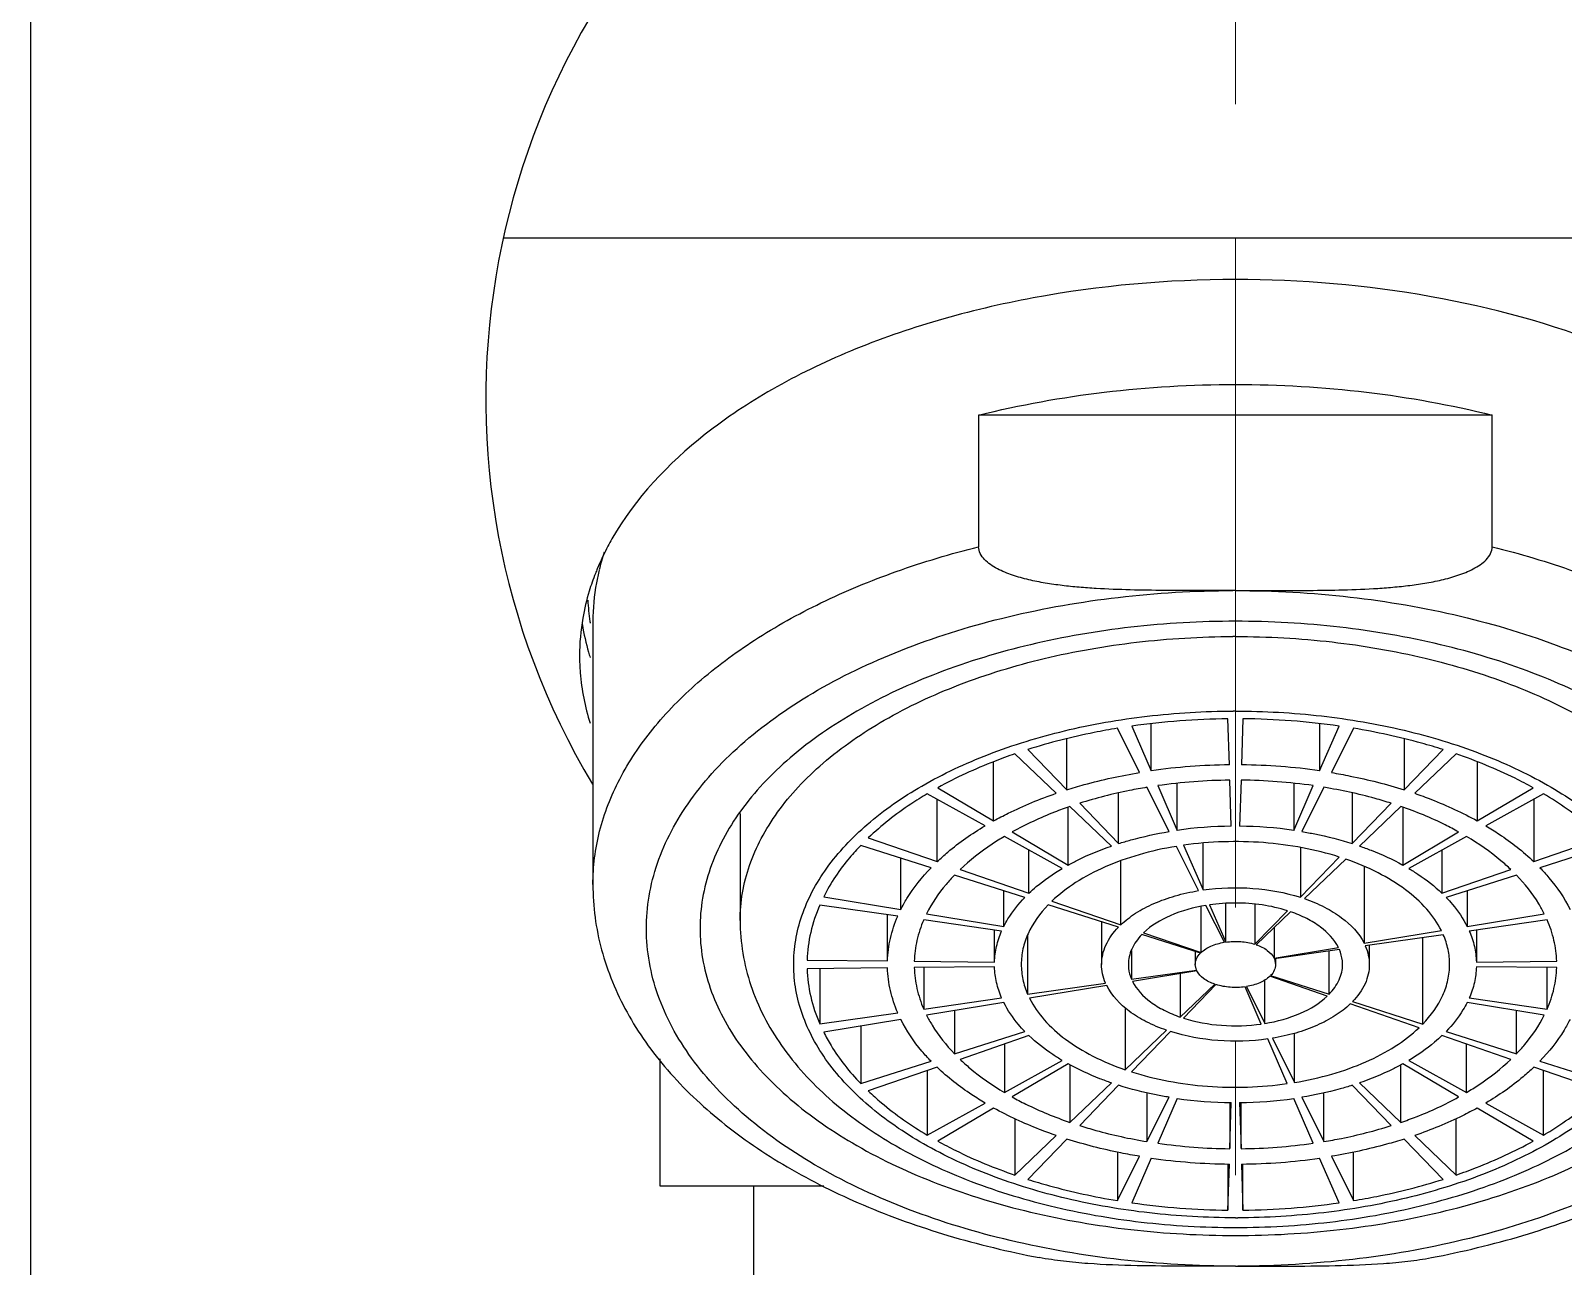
# Model space of a CAD drawing. Extents: x 0 to 790, y 0 to 579.
# Drawn here: x 202.87 to 231.49, y 322.43 to 345.52 of the extents above; entities that cross this region are included whole.
import ezdxf

# ---------------------------------------------------------------- set-up
doc = ezdxf.new("R2010")
doc.units = 0
doc.header["$LTSCALE"] = 10
doc.header["$MEASUREMENT"] = 0
doc.linetypes.add('CENTER', pattern=[2, 1.25, -0.25, 0.25, -0.25])
doc.layers.get('0').update_dxf_attribs({"linetype": 'CONTINUOUS'})
doc.layers.add('BODY', color=7, linetype='CONTINUOUS')

msp = doc.modelspace()

# ---------------------------------------------------------------- linework, layer by layer
at = {"color": 7, "linetype": 'Continuous'}
for p, q in [((202.869, 241.64), (202.869, 381.64)), ((239.043, 341.64), (211.694, 341.64)), ((220.573, 338.333), (220.573, 335.876)), ((230.164, 338.333), (220.573, 338.333)), ((230.164, 335.876), (230.164, 338.333)), ((225.369, 335.057), (225.319, 335.057)), ((213.369, 334.481), (213.369, 329.567)), ((225.255, 331.801), (225.229, 332.662)), ((225.508, 332.662), (225.482, 331.801)), ((223.577, 331.658), (223.164, 332.485)), ((223.433, 332.526), (223.796, 331.691)), ((223.796, 331.691), (223.796, 332.57)), ((226.941, 332.57), (226.941, 331.691)), ((226.941, 331.691), (227.304, 332.526)), ((227.574, 332.485), (227.16, 331.658)), ((221.49, 332.087), (222.217, 331.335)), ((222.217, 331.335), (222.217, 332.288)), ((228.52, 332.288), (228.52, 331.335)), ((228.52, 331.335), (229.247, 332.087)), ((220.853, 330.756), (220.853, 331.859)), ((222.021, 331.27), (221.248, 332.007)), ((229.489, 332.007), (228.716, 331.27)), ((229.884, 331.859), (229.884, 330.756)), ((225.29, 330.654), (225.264, 331.515)), ((225.473, 331.515), (225.447, 330.654)), ((220.693, 330.664), (219.614, 331.261)), ((219.811, 331.375), (220.853, 330.756)), ((223.187, 330.331), (223.187, 331.278)), ((224.128, 330.555), (223.715, 331.382)), ((223.917, 331.413), (224.28, 330.578)), ((224.28, 330.578), (224.28, 331.457)), ((226.457, 331.457), (226.457, 330.578)), ((226.457, 330.578), (226.82, 331.413)), ((227.022, 331.382), (226.609, 330.555)), ((227.55, 331.278), (227.55, 330.331)), ((229.884, 330.756), (230.926, 331.375)), ((231.123, 331.261), (230.044, 330.664)), ((216.119, 330.894), (216.119, 328.893)), ((219.797, 329.994), (219.797, 331.16)), ((222.243, 329.93), (222.243, 331.01)), ((223.051, 330.286), (222.278, 331.024)), ((222.46, 331.084), (223.187, 330.331)), ((227.55, 330.331), (228.277, 331.084)), ((228.459, 331.024), (227.686, 330.286)), ((228.495, 331.01), (228.495, 329.93)), ((230.94, 331.16), (230.94, 329.994)), ((218.511, 330.437), (219.797, 329.994)), ((222.132, 329.867), (221.053, 330.464)), ((221.201, 330.549), (222.243, 329.93)), ((224.764, 329.465), (224.764, 330.336)), ((228.495, 329.93), (229.537, 330.549)), ((229.685, 330.464), (228.606, 329.867)), ((230.94, 329.994), (232.226, 330.437)), ((219.684, 329.881), (218.372, 330.298)), ((219.12, 329.101), (219.12, 330.06)), ((221.511, 329.403), (221.511, 330.21)), ((224.68, 329.452), (224.266, 330.279)), ((224.401, 330.3), (224.764, 329.465)), ((226.581, 330.254), (226.581, 329.328)), ((226.581, 329.328), (227.308, 330.08)), ((227.429, 330.04), (226.656, 329.303)), ((229.226, 330.21), (229.226, 329.403)), ((232.366, 330.298), (231.054, 329.881)), ((220.226, 329.846), (221.511, 329.403)), ((223.226, 328.812), (223.226, 330.009)), ((227.772, 329.901), (227.772, 328.469)), ((229.226, 329.403), (230.512, 329.846)), ((221.433, 329.325), (220.121, 329.742)), ((230.616, 329.742), (229.304, 329.325)), ((219.062, 328.976), (217.606, 329.184)), ((217.679, 329.339), (219.12, 329.101)), ((221.043, 328.785), (221.043, 329.449)), ((223.182, 328.769), (221.87, 329.186)), ((221.94, 329.255), (223.226, 328.812)), ((225.162, 328.487), (224.817, 329.176)), ((224.885, 329.187), (225.187, 328.491)), ((225.187, 328.491), (225.187, 329.213)), ((225.732, 329.198), (225.732, 328.45)), ((229.694, 329.449), (229.694, 328.785)), ((218.87, 328.139), (218.87, 329.003)), ((221.002, 328.698), (219.547, 328.906)), ((219.601, 329.022), (221.043, 328.785)), ((224.726, 328.295), (224.726, 329.156)), ((225.732, 328.45), (226.338, 329.077)), ((226.399, 329.057), (225.755, 328.443)), ((229.694, 328.785), (231.136, 329.022)), ((231.19, 328.906), (229.735, 328.698)), ((220.869, 328.119), (220.869, 328.717)), ((221.487, 328.611), (221.487, 327.519)), ((222.869, 328.869), (222.869, 328.074)), ((224.713, 328.282), (223.619, 328.63)), ((223.654, 328.665), (224.726, 328.295)), ((226.09, 328.762), (226.09, 328.192)), ((227.772, 328.469), (229.214, 328.706)), ((229.25, 328.629), (227.794, 328.421)), ((229.868, 328.717), (229.868, 328.119)), ((223.428, 328.33), (223.428, 327.796)), ((226.09, 328.192), (227.291, 328.39)), ((227.309, 328.351), (226.096, 328.178)), ((227.118, 327.518), (227.118, 328.324)), ((227.869, 328.431), (227.869, 328.074)), ((228.867, 326.961), (228.867, 328.574)), ((217.37, 328.154), (218.87, 328.139)), ((219.37, 328.134), (220.869, 328.119)), ((220.869, 328.029), (219.37, 328.014)), ((224.619, 328.312), (224.619, 328.074)), ((224.641, 327.97), (224.619, 328.074)), ((226.096, 328.178), (226.119, 328.074)), ((226.119, 328.181), (226.119, 328.074)), ((229.868, 328.119), (231.368, 328.134)), ((231.368, 328.014), (229.868, 328.029)), ((218.87, 328.009), (217.37, 327.994)), ((217.606, 327.996), (217.606, 326.964)), ((219.547, 328.015), (219.547, 327.241)), ((223.428, 327.796), (224.641, 327.97)), ((224.648, 327.955), (223.446, 327.758)), ((224.339, 327.904), (224.339, 327.09)), ((225.92, 326.971), (225.92, 327.785)), ((227.083, 327.483), (226.012, 327.852)), ((226.025, 327.865), (227.118, 327.518)), ((231.19, 327.241), (231.19, 328.015)), ((221.487, 327.519), (222.943, 327.727)), ((222.965, 327.679), (221.524, 327.441)), ((224.339, 327.09), (224.982, 327.705)), ((225.005, 327.698), (224.399, 327.07)), ((225.852, 326.961), (225.55, 327.656)), ((225.575, 327.66), (225.92, 326.971)), ((217.606, 326.964), (219.062, 327.172)), ((219.547, 327.241), (221.002, 327.449)), ((221.043, 327.362), (219.601, 327.125)), ((220.121, 327.211), (220.121, 326.405)), ((223.308, 327.271), (223.308, 326.107)), ((228.797, 326.892), (227.512, 327.335)), ((227.555, 327.379), (228.867, 326.961)), ((231.136, 327.125), (229.694, 327.362)), ((229.735, 327.449), (231.19, 327.241)), ((230.616, 326.405), (230.616, 327.211)), ((219.12, 327.046), (217.679, 326.809)), ((218.372, 326.923), (218.372, 325.849)), ((220.121, 326.405), (221.433, 326.822)), ((221.511, 326.744), (220.226, 326.301)), ((223.308, 326.107), (224.081, 326.845)), ((224.157, 326.82), (223.429, 326.067)), ((226.336, 325.848), (225.973, 326.682)), ((226.058, 326.695), (226.471, 325.868)), ((226.471, 325.868), (226.471, 326.788)), ((230.512, 326.301), (229.226, 326.744)), ((229.304, 326.822), (230.616, 326.405)), ((214.619, 326.312), (214.619, 323.94)), ((221.053, 326.586), (221.053, 325.683)), ((229.685, 325.683), (229.685, 326.586)), ((218.372, 325.849), (219.684, 326.266)), ((219.797, 326.154), (218.511, 325.71)), ((219.614, 326.09), (219.614, 324.886)), ((221.053, 325.683), (222.132, 326.281)), ((222.243, 326.217), (221.201, 325.598)), ((222.278, 326.199), (222.278, 325.124)), ((228.459, 325.124), (228.459, 326.199)), ((229.537, 325.598), (228.495, 326.217)), ((228.606, 326.281), (229.685, 325.683)), ((232.226, 325.71), (230.94, 326.154)), ((231.054, 326.266), (232.366, 325.849)), ((231.123, 324.886), (231.123, 326.09)), ((222.278, 325.124), (223.051, 325.861)), ((223.187, 325.816), (222.46, 325.064)), ((228.277, 325.064), (227.55, 325.816)), ((227.686, 325.861), (228.459, 325.124)), ((219.614, 324.886), (220.693, 325.484)), ((223.715, 325.675), (223.715, 324.766)), ((223.715, 324.766), (224.128, 325.593)), ((224.28, 325.569), (223.917, 324.735)), ((225.264, 325.493), (225.264, 324.633)), ((225.264, 324.633), (225.29, 325.493)), ((225.447, 325.493), (225.473, 324.633)), ((225.473, 324.633), (225.473, 325.493)), ((226.82, 324.735), (226.457, 325.569)), ((226.609, 325.593), (227.022, 324.766)), ((227.022, 324.766), (227.022, 325.675)), ((230.044, 325.484), (231.123, 324.886)), ((220.853, 325.392), (219.811, 324.773)), ((221.248, 325.191), (221.248, 324.141)), ((229.489, 324.141), (229.489, 325.191)), ((230.926, 324.773), (229.884, 325.392)), ((221.248, 324.141), (222.021, 324.878)), ((222.217, 324.813), (221.49, 324.06)), ((229.247, 324.06), (228.52, 324.813)), ((228.716, 324.878), (229.489, 324.141)), ((223.164, 324.568), (223.164, 323.663)), ((223.164, 323.663), (223.577, 324.49)), ((223.796, 324.456), (223.433, 323.621)), ((225.229, 324.346), (225.229, 323.486)), ((225.229, 323.486), (225.255, 324.346)), ((225.482, 324.346), (225.508, 323.486)), ((225.508, 323.486), (225.508, 324.346)), ((227.304, 323.621), (226.941, 324.456)), ((227.16, 324.49), (227.574, 323.663)), ((227.574, 323.663), (227.574, 324.568)), ((214.619, 323.94), (217.682, 323.94)), ((216.369, 323.94), (216.369, 321.94)), ((225.369, 322.438), (225.418, 322.438))]:
    msp.add_line(p, q, dxfattribs=at)
for centre, radius, start, end in [((225.369, 338.64), 14, 329.0481, 210.9512), ((217.655, 334.416), 4.294, 161.5844, 166.1872), ((217.623, 333.731), 4.518, 158.6443, 163.0696), ((217.768, 333.676), 4.673, 157.4774, 158.6609), ((217.4, 333.799), 4.285, 163.0705, 170.0329), ((217.298, 335.072), 4.029, 182.7411, 188.4764), ((217.194, 333.838), 4.075, 170.0705, 179.9755), ((217.237, 335.077), 4.119, 188.701, 189.2065), ((217.377, 335.103), 4.261, 189.2582, 196.3299), ((217.353, 335.08), 4.085, 188.4668, 188.921), ((225.369, 318.072), 16.127, 90, 90.1694), ((217.519, 335.144), 4.409, 196.3127, 197.6339), ((225.364, 318.921), 13.741, 90.5611, 98.0756), ((225.358, 318.422), 14.383, 89.9577, 90.127), ((225.384, 319.058), 13.605, 81.8867, 89.4766), ((225.356, 320.748), 11.054, 90.5234, 98.1133), ((225.373, 320.637), 11.165, 81.9244, 89.4389), ((225.365, 321.21), 10.306, 90.5611, 98.0756), ((225.38, 321.312), 10.204, 81.8867, 89.4766), ((225.36, 323.002), 7.653, 90.5234, 98.1133), ((225.371, 322.926), 7.729, 81.9244, 89.4389), ((225.368, 325.78), 3.441, 89.99, 98.0695), ((225.366, 333.222), 7.729, 261.9244, 269.4389), ((225.377, 333.145), 7.653, 270.5234, 278.1133), ((225.357, 334.836), 10.204, 261.8867, 269.4766), ((225.372, 334.938), 10.306, 270.5611, 278.0756), ((225.365, 335.51), 11.165, 261.9244, 269.4389), ((225.381, 335.399), 11.054, 270.5234, 278.1133), ((225.353, 337.09), 13.605, 261.8867, 269.4766), ((225.374, 337.226), 13.741, 270.5611, 278.0756), ((225.379, 337.725), 14.383, 269.9577, 270.127)]:
    msp.add_arc(centre, radius, start, end, dxfattribs=at)
for points, knots in [([(225.369, 340.866), (224.103, 340.866), (222.224, 340.701), (219.835, 340.14), (218.199, 339.572), (216.735, 338.864), (215.135, 337.808), (214.158, 336.782), (213.725, 336.023)], [0, 0, 0, 0, 0.289721, 0.428857, 0.561309, 0.685423, 0.800121, 1, 1, 1, 1]), ([(236.837, 336.309), (236.365, 337.03), (235.365, 337.996), (233.767, 338.991), (231.789, 339.902), (228.969, 340.664), (226.591, 340.866), (225.369, 340.866)], [0, 0, 0, 0, 0.202546, 0.318037, 0.442411, 0.712624, 1, 1, 1, 1]), ([(220.573, 338.333), (221.344, 338.526), (222.936, 338.813), (224.551, 338.907), (225.369, 338.907)], [0, 0, 0, 0, 0.492912, 1, 1, 1, 1]), ([(225.369, 338.907), (226.187, 338.907), (227.801, 338.813), (229.393, 338.526), (230.164, 338.333)], [0, 0, 0, 0, 0.507088, 1, 1, 1, 1]), ([(213.369, 329.567), (213.369, 329.901), (213.457, 330.585), (213.846, 331.575), (214.478, 332.514), (215.335, 333.386), (216.398, 334.174), (217.646, 334.866), (219.052, 335.447), (220.053, 335.746), (220.573, 335.876)], [0, 0, 0, 0, 0.097768, 0.199529, 0.308533, 0.426901, 0.555607, 0.694645, 0.843229, 1, 1, 1, 1]), ([(213.725, 336.023), (213.699, 335.978), (213.599, 335.796), (213.51, 335.608), (213.451, 335.466)], [0, 0, 0, 0, 0.253714, 1, 1, 1, 1]), ([(225.319, 335.057), (225.107, 335.057), (224.681, 335.057), (224.043, 335.058), (223.404, 335.067), (222.873, 335.087), (222.449, 335.117), (222.132, 335.149), (221.818, 335.194), (221.508, 335.255), (221.256, 335.325), (221.061, 335.397), (220.923, 335.461), (220.794, 335.538), (220.682, 335.63), (220.597, 335.742), (220.573, 335.832), (220.573, 335.876)], [0, 0, 0, 0, 0.127416, 0.254831, 0.382238, 0.509596, 0.573222, 0.636765, 0.700153, 0.763255, 0.825807, 0.856734, 0.887267, 0.917199, 0.946192, 0.9738, 1, 1, 1, 1]), ([(225.369, 335.057), (225.583, 335.057), (226.013, 335.057), (226.658, 335.058), (227.302, 335.066), (227.839, 335.085), (228.267, 335.115), (228.587, 335.147), (228.904, 335.191), (229.217, 335.252), (229.473, 335.322), (229.669, 335.394), (229.809, 335.458), (229.94, 335.535), (230.054, 335.628), (230.14, 335.74), (230.164, 335.832), (230.164, 335.876)], [0, 0, 0, 0, 0.127393, 0.254786, 0.382172, 0.50951, 0.573129, 0.636668, 0.700056, 0.763162, 0.825728, 0.856666, 0.887214, 0.917165, 0.946179, 0.973803, 1, 1, 1, 1]), ([(230.164, 335.876), (230.684, 335.746), (231.686, 335.447), (233.092, 334.866), (234.339, 334.174), (235.402, 333.386), (236.259, 332.514), (236.891, 331.575), (237.28, 330.585), (237.369, 329.901), (237.369, 329.567)], [0, 0, 0, 0, 0.156771, 0.305355, 0.444393, 0.573099, 0.691467, 0.800471, 0.902232, 1, 1, 1, 1]), ([(213.486, 335.441), (213.466, 335.362), (213.399, 335.046), (213.369, 334.723), (213.369, 334.481)], [0, 0, 0, 0, 0.252367, 1, 1, 1, 1]), ([(225.369, 322.438), (224.653, 322.438), (223.239, 322.517), (221.189, 322.868), (219.295, 323.439), (217.626, 324.21), (216.44, 325.018), (215.674, 325.745), (215.208, 326.304), (214.839, 326.888), (214.57, 327.492), (214.407, 328.109), (214.351, 328.734), (214.402, 329.358), (214.561, 329.976), (214.825, 330.58), (215.19, 331.166), (215.652, 331.726), (216.413, 332.454), (217.592, 333.266), (219.255, 334.041), (221.146, 334.616), (223.193, 334.973), (224.606, 335.055), (225.321, 335.057)], [0, 0, 0, 0, 0.077717, 0.15345, 0.225384, 0.292024, 0.352408, 0.380203, 0.406456, 0.431321, 0.455036, 0.477921, 0.500367, 0.522804, 0.545661, 0.569332, 0.594141, 0.620329, 0.648054, 0.708295, 0.774805, 0.846637, 0.922306, 1, 1, 1, 1]), ([(225.369, 335.057), (226.084, 335.057), (227.498, 334.978), (229.548, 334.627), (231.443, 334.055), (233.112, 333.285), (234.297, 332.476), (235.063, 331.75), (235.529, 331.191), (235.899, 330.607), (236.167, 330.003), (236.33, 329.386), (236.386, 328.761), (236.335, 328.137), (236.176, 327.519), (235.913, 326.914), (235.548, 326.329), (235.085, 325.769), (234.325, 325.041), (233.145, 324.229), (231.482, 323.454), (229.592, 322.878), (227.545, 322.522), (226.131, 322.44), (225.416, 322.438)], [0, 0, 0, 0, 0.077717, 0.15345, 0.225384, 0.292024, 0.352408, 0.380203, 0.406456, 0.431321, 0.455036, 0.477921, 0.500367, 0.522804, 0.545661, 0.569332, 0.594141, 0.620329, 0.648054, 0.708295, 0.774805, 0.846637, 0.922306, 1, 1, 1, 1]), ([(225.369, 334.483), (224.717, 334.483), (223.43, 334.411), (221.564, 334.091), (219.84, 333.57), (218.322, 332.868), (217.244, 332.131), (216.549, 331.47), (216.125, 330.96), (215.791, 330.428), (215.548, 329.878), (215.402, 329.316), (215.369, 328.935), (215.369, 328.747)], [0, 0, 0, 0, 0.155379, 0.30678, 0.450568, 0.583744, 0.70439, 0.759916, 0.812358, 0.862027, 0.909403, 0.955132, 1, 1, 1, 1]), ([(235.369, 328.747), (235.369, 328.935), (235.336, 329.316), (235.189, 329.878), (234.947, 330.428), (234.612, 330.96), (234.189, 331.47), (233.493, 332.131), (232.415, 332.868), (230.897, 333.57), (229.173, 334.091), (227.307, 334.411), (226.02, 334.483), (225.369, 334.483)], [0, 0, 0, 0, 0.044868, 0.090597, 0.137973, 0.187642, 0.240084, 0.295609, 0.416255, 0.549431, 0.693219, 0.844621, 1, 1, 1, 1]), ([(216.119, 328.893), (216.119, 329.066), (216.149, 329.417), (216.284, 329.935), (216.506, 330.442), (216.814, 330.933), (217.203, 331.404), (217.843, 332.014), (218.833, 332.695), (220.23, 333.345), (221.817, 333.828), (223.535, 334.127), (224.721, 334.197), (225.321, 334.198)], [0, 0, 0, 0, 0.044903, 0.090664, 0.138062, 0.187742, 0.240184, 0.295697, 0.416293, 0.549405, 0.693144, 0.844544, 1, 1, 1, 1]), ([(225.369, 334.199), (225.971, 334.199), (227.162, 334.132), (228.888, 333.836), (230.482, 333.354), (231.887, 332.705), (232.883, 332.023), (233.527, 331.411), (233.919, 330.94), (234.228, 330.447), (234.452, 329.939), (234.588, 329.419), (234.619, 329.067), (234.619, 328.893)], [0, 0, 0, 0, 0.155378, 0.30678, 0.450568, 0.583744, 0.70439, 0.759916, 0.812358, 0.862027, 0.909403, 0.955132, 1, 1, 1, 1]), ([(213.119, 333.839), (213.119, 333.734), (213.135, 333.307), (213.22, 332.884), (213.318, 332.578)], [0, 0, 0, 0, 0.247839, 1, 1, 1, 1]), ([(225.369, 323.342), (224.832, 323.342), (223.772, 323.401), (222.235, 323.664), (220.814, 324.092), (219.562, 324.67), (218.525, 325.378), (217.852, 326.078), (217.472, 326.678), (217.271, 327.13), (217.148, 327.593), (217.105, 328.061), (217.144, 328.53), (217.262, 328.993), (217.459, 329.446), (217.834, 330.047), (218.5, 330.75), (219.532, 331.46), (220.779, 332.042), (222.196, 332.474), (223.73, 332.742), (224.79, 332.804), (225.326, 332.806)], [0, 0, 0, 0, 0.077737, 0.15349, 0.225446, 0.292108, 0.352515, 0.406493, 0.431369, 0.455093, 0.477987, 0.500439, 0.522881, 0.545741, 0.569413, 0.594221, 0.648037, 0.708273, 0.77478, 0.846614, 0.92229, 1, 1, 1, 1]), ([(225.369, 332.806), (225.905, 332.806), (226.965, 332.747), (228.502, 332.483), (229.923, 332.055), (231.175, 331.477), (232.213, 330.77), (232.886, 330.07), (233.265, 329.47), (233.467, 329.017), (233.589, 328.554), (233.632, 328.086), (233.594, 327.618), (233.475, 327.155), (233.278, 326.701), (232.904, 326.1), (232.237, 325.398), (231.205, 324.687), (229.958, 324.106), (228.541, 323.673), (227.007, 323.406), (225.947, 323.343), (225.411, 323.342)], [0, 0, 0, 0, 0.077737, 0.15349, 0.225446, 0.292108, 0.352515, 0.406493, 0.431369, 0.455093, 0.477987, 0.500439, 0.522881, 0.545741, 0.569413, 0.594221, 0.648037, 0.708273, 0.77478, 0.846614, 0.92229, 1, 1, 1, 1]), ([(223.164, 332.485), (223.019, 332.461), (222.455, 332.358), (221.897, 332.216), (221.49, 332.087)], [0, 0, 0, 0, 0.255428, 1, 1, 1, 1]), ([(229.247, 332.087), (229.114, 332.13), (228.564, 332.293), (228.001, 332.414), (227.574, 332.485)], [0, 0, 0, 0, 0.244245, 1, 1, 1, 1]), ([(221.248, 332.007), (221.12, 331.963), (220.628, 331.782), (220.151, 331.563), (219.811, 331.375)], [0, 0, 0, 0, 0.259105, 1, 1, 1, 1]), ([(230.926, 331.375), (230.816, 331.436), (230.351, 331.678), (229.865, 331.877), (229.489, 332.007)], [0, 0, 0, 0, 0.240784, 1, 1, 1, 1]), ([(222.217, 331.335), (222.326, 331.369), (222.773, 331.502), (223.229, 331.6), (223.577, 331.658)], [0, 0, 0, 0, 0.244245, 1, 1, 1, 1]), ([(227.16, 331.658), (227.278, 331.638), (227.736, 331.555), (228.189, 331.44), (228.52, 331.335)], [0, 0, 0, 0, 0.255428, 1, 1, 1, 1]), ([(219.614, 331.261), (219.51, 331.2), (219.121, 330.956), (218.757, 330.671), (218.511, 330.437)], [0, 0, 0, 0, 0.262084, 1, 1, 1, 1]), ([(220.853, 330.756), (220.943, 330.805), (221.32, 331.002), (221.715, 331.164), (222.021, 331.27)], [0, 0, 0, 0, 0.240784, 1, 1, 1, 1]), ([(223.715, 331.382), (223.606, 331.364), (223.183, 331.287), (222.765, 331.181), (222.46, 331.084)], [0, 0, 0, 0, 0.255428, 1, 1, 1, 1]), ([(228.277, 331.084), (228.177, 331.116), (227.765, 331.238), (227.343, 331.329), (227.022, 331.382)], [0, 0, 0, 0, 0.244245, 1, 1, 1, 1]), ([(228.716, 331.27), (228.821, 331.234), (229.22, 331.087), (229.608, 330.908), (229.884, 330.756)], [0, 0, 0, 0, 0.259105, 1, 1, 1, 1]), ([(232.226, 330.437), (232.147, 330.513), (231.804, 330.819), (231.424, 331.083), (231.123, 331.261)], [0, 0, 0, 0, 0.238294, 1, 1, 1, 1]), ([(222.278, 331.024), (222.182, 330.991), (221.813, 330.855), (221.455, 330.69), (221.201, 330.549)], [0, 0, 0, 0, 0.259105, 1, 1, 1, 1]), ([(229.537, 330.549), (229.454, 330.595), (229.106, 330.777), (228.741, 330.927), (228.459, 331.024)], [0, 0, 0, 0, 0.240784, 1, 1, 1, 1]), ([(219.797, 329.994), (219.861, 330.055), (220.14, 330.304), (220.448, 330.518), (220.693, 330.664)], [0, 0, 0, 0, 0.238294, 1, 1, 1, 1]), ([(230.044, 330.664), (230.128, 330.614), (230.445, 330.415), (230.741, 330.184), (230.94, 329.994)], [0, 0, 0, 0, 0.262084, 1, 1, 1, 1]), ([(221.053, 330.464), (220.975, 330.418), (220.683, 330.235), (220.41, 330.022), (220.226, 329.846)], [0, 0, 0, 0, 0.262084, 1, 1, 1, 1]), ([(223.187, 330.331), (223.262, 330.355), (223.571, 330.447), (223.888, 330.515), (224.128, 330.555)], [0, 0, 0, 0, 0.244245, 1, 1, 1, 1]), ([(227.308, 330.08), (227.083, 330.152), (226.614, 330.268), (225.643, 330.394), (224.893, 330.37), (224.401, 330.3)], [0, 0, 0, 0, 0.241166, 0.492179, 1, 1, 1, 1]), ([(226.609, 330.555), (226.69, 330.542), (227.008, 330.484), (227.321, 330.404), (227.55, 330.331)], [0, 0, 0, 0, 0.255428, 1, 1, 1, 1]), ([(230.512, 329.846), (230.452, 329.903), (230.195, 330.133), (229.91, 330.33), (229.685, 330.464)], [0, 0, 0, 0, 0.238294, 1, 1, 1, 1]), ([(218.372, 330.298), (218.3, 330.224), (218.034, 329.931), (217.809, 329.599), (217.679, 329.339)], [0, 0, 0, 0, 0.262415, 1, 1, 1, 1]), ([(224.266, 330.279), (224.031, 330.241), (223.577, 330.14), (222.944, 329.915), (222.392, 329.627), (222.076, 329.385), (221.94, 329.255)], [0, 0, 0, 0, 0.277732, 0.539659, 0.781261, 1, 1, 1, 1]), ([(222.243, 329.93), (222.305, 329.965), (222.566, 330.101), (222.84, 330.213), (223.051, 330.286)], [0, 0, 0, 0, 0.240784, 1, 1, 1, 1]), ([(229.214, 328.706), (229.141, 328.851), (228.943, 329.134), (228.536, 329.496), (228.023, 329.808), (227.635, 329.969), (227.429, 330.04)], [0, 0, 0, 0, 0.212664, 0.449525, 0.712537, 1, 1, 1, 1]), ([(227.686, 330.286), (227.758, 330.261), (228.035, 330.16), (228.304, 330.036), (228.495, 329.93)], [0, 0, 0, 0, 0.259105, 1, 1, 1, 1]), ([(219.12, 329.101), (219.155, 329.17), (219.311, 329.451), (219.514, 329.705), (219.684, 329.881)], [0, 0, 0, 0, 0.238946, 1, 1, 1, 1]), ([(221.511, 329.403), (221.556, 329.446), (221.749, 329.618), (221.962, 329.766), (222.132, 329.867)], [0, 0, 0, 0, 0.238294, 1, 1, 1, 1]), ([(228.606, 329.867), (228.664, 329.832), (228.883, 329.695), (229.088, 329.535), (229.226, 329.403)], [0, 0, 0, 0, 0.262084, 1, 1, 1, 1]), ([(231.054, 329.881), (231.112, 329.821), (231.328, 329.582), (231.511, 329.313), (231.617, 329.101)], [0, 0, 0, 0, 0.262415, 1, 1, 1, 1]), ([(213.369, 329.567), (213.369, 329.361), (213.396, 328.95), (213.561, 328.134), (213.972, 327.139), (214.747, 326.055), (215.769, 325.088), (217.007, 324.247), (218.433, 323.54), (220.014, 322.977), (221.131, 322.708), (221.706, 322.598)], [0, 0, 0, 0, 0.052491, 0.105226, 0.212654, 0.324879, 0.443948, 0.571118, 0.706699, 0.8501, 1, 1, 1, 1]), ([(220.121, 329.742), (220.067, 329.686), (219.868, 329.466), (219.699, 329.218), (219.601, 329.022)], [0, 0, 0, 0, 0.262415, 1, 1, 1, 1]), ([(224.764, 329.465), (225.071, 329.509), (225.687, 329.528), (226.294, 329.419), (226.581, 329.328)], [0, 0, 0, 0, 0.508238, 1, 1, 1, 1]), ([(229.031, 322.598), (229.607, 322.708), (230.723, 322.977), (232.304, 323.54), (233.73, 324.247), (234.968, 325.088), (235.991, 326.055), (236.766, 327.139), (237.177, 328.134), (237.341, 328.95), (237.369, 329.361), (237.369, 329.567)], [0, 0, 0, 0, 0.149901, 0.293301, 0.428882, 0.556053, 0.675121, 0.787346, 0.894774, 0.947509, 1, 1, 1, 1]), ([(231.136, 329.022), (231.105, 329.086), (230.96, 329.345), (230.773, 329.58), (230.616, 329.742)], [0, 0, 0, 0, 0.238946, 1, 1, 1, 1]), ([(217.606, 329.184), (217.535, 329.019), (217.421, 328.682), (217.375, 328.328), (217.37, 328.154)], [0, 0, 0, 0, 0.507177, 1, 1, 1, 1]), ([(221.043, 328.785), (221.067, 328.833), (221.175, 329.027), (221.315, 329.203), (221.433, 329.325)], [0, 0, 0, 0, 0.238946, 1, 1, 1, 1]), ([(221.87, 329.186), (221.718, 329.029), (221.525, 328.765), (221.391, 328.369), (221.369, 328.171), (221.369, 328.074)], [0, 0, 0, 0, 0.525435, 0.766393, 1, 1, 1, 1]), ([(223.226, 328.812), (223.311, 328.893), (223.508, 329.044), (223.853, 329.225), (224.249, 329.365), (224.533, 329.428), (224.68, 329.452)], [0, 0, 0, 0, 0.218732, 0.460339, 0.722276, 1, 1, 1, 1]), ([(224.817, 329.176), (224.589, 329.139), (224.173, 329.025), (223.797, 328.801), (223.654, 328.665)], [0, 0, 0, 0, 0.540097, 1, 1, 1, 1]), ([(226.338, 329.077), (226.185, 329.126), (225.864, 329.198), (225.536, 329.221), (225.368, 329.221)], [0, 0, 0, 0, 0.489303, 1, 1, 1, 1]), ([(226.656, 329.303), (226.785, 329.258), (227.028, 329.157), (227.432, 328.913), (227.677, 328.659), (227.772, 328.469)], [0, 0, 0, 0, 0.288322, 0.552137, 1, 1, 1, 1]), ([(229.304, 329.325), (229.345, 329.283), (229.494, 329.118), (229.621, 328.932), (229.694, 328.785)], [0, 0, 0, 0, 0.262415, 1, 1, 1, 1]), ([(216.119, 328.893), (216.119, 328.689), (216.153, 328.278), (216.304, 327.675), (216.55, 327.096), (217, 326.353), (217.778, 325.509), (218.959, 324.676), (220.358, 324.01), (221.927, 323.524), (223.617, 323.227), (224.781, 323.161), (225.369, 323.161)], [0, 0, 0, 0, 0.051347, 0.102995, 0.155398, 0.208898, 0.320563, 0.440668, 0.570071, 0.707981, 0.85228, 1, 1, 1, 1]), ([(218.87, 328.139), (218.874, 328.28), (218.912, 328.568), (219.004, 328.842), (219.062, 328.976)], [0, 0, 0, 0, 0.492823, 1, 1, 1, 1]), ([(219.547, 328.906), (219.493, 328.783), (219.408, 328.53), (219.374, 328.265), (219.37, 328.134)], [0, 0, 0, 0, 0.507177, 1, 1, 1, 1]), ([(225.369, 323.161), (225.957, 323.161), (227.12, 323.227), (228.81, 323.524), (230.38, 324.01), (231.778, 324.676), (232.959, 325.509), (233.737, 326.353), (234.187, 327.096), (234.433, 327.675), (234.585, 328.278), (234.619, 328.689), (234.619, 328.893)], [0, 0, 0, 0, 0.147721, 0.292021, 0.429931, 0.559334, 0.679438, 0.791103, 0.844602, 0.897004, 0.948652, 1, 1, 1, 1]), ([(227.291, 328.39), (227.215, 328.542), (227.02, 328.745), (226.696, 328.941), (226.502, 329.022), (226.399, 329.057)], [0, 0, 0, 0, 0.447863, 0.711678, 1, 1, 1, 1]), ([(231.368, 328.134), (231.364, 328.265), (231.329, 328.53), (231.244, 328.783), (231.19, 328.906)], [0, 0, 0, 0, 0.492823, 1, 1, 1, 1]), ([(215.369, 328.747), (215.369, 328.559), (215.402, 328.179), (215.548, 327.617), (215.791, 327.067), (216.125, 326.535), (216.549, 326.025), (217.244, 325.363), (218.322, 324.626), (219.84, 323.924), (221.564, 323.404), (223.43, 323.083), (224.717, 323.012), (225.369, 323.012)], [0, 0, 0, 0, 0.044868, 0.090597, 0.137973, 0.187642, 0.240084, 0.295609, 0.416255, 0.549431, 0.693219, 0.844621, 1, 1, 1, 1]), ([(220.869, 328.119), (220.872, 328.217), (220.898, 328.416), (220.962, 328.606), (221.002, 328.698)], [0, 0, 0, 0, 0.492823, 1, 1, 1, 1]), ([(222.869, 328.074), (222.869, 328.134), (222.883, 328.258), (222.967, 328.506), (223.087, 328.671), (223.182, 328.769)], [0, 0, 0, 0, 0.233597, 0.474538, 1, 1, 1, 1]), ([(223.619, 328.63), (223.543, 328.551), (223.447, 328.419), (223.38, 328.221), (223.369, 328.122), (223.369, 328.074)], [0, 0, 0, 0, 0.525462, 0.766403, 1, 1, 1, 1]), ([(225.369, 323.012), (226.02, 323.012), (227.307, 323.083), (229.173, 323.404), (230.897, 323.924), (232.415, 324.626), (233.493, 325.363), (234.189, 326.025), (234.612, 326.535), (234.947, 327.067), (235.189, 327.617), (235.336, 328.179), (235.369, 328.559), (235.369, 328.747)], [0, 0, 0, 0, 0.155379, 0.30678, 0.450568, 0.583744, 0.70439, 0.759916, 0.812358, 0.862027, 0.909403, 0.955132, 1, 1, 1, 1]), ([(229.369, 328.074), (229.369, 328.167), (229.348, 328.358), (229.288, 328.54), (229.25, 328.629)], [0, 0, 0, 0, 0.492799, 1, 1, 1, 1]), ([(229.735, 328.698), (229.775, 328.606), (229.839, 328.416), (229.865, 328.217), (229.868, 328.119)], [0, 0, 0, 0, 0.507177, 1, 1, 1, 1]), ([(224.726, 328.295), (224.779, 328.346), (224.92, 328.431), (225.076, 328.473), (225.162, 328.487)], [0, 0, 0, 0, 0.459899, 1, 1, 1, 1]), ([(225.187, 328.491), (225.279, 328.504), (225.464, 328.51), (225.646, 328.477), (225.732, 328.45)], [0, 0, 0, 0, 0.508239, 1, 1, 1, 1]), ([(225.755, 328.443), (225.829, 328.417), (225.959, 328.356), (226.061, 328.249), (226.09, 328.192)], [0, 0, 0, 0, 0.551413, 1, 1, 1, 1]), ([(227.369, 328.074), (227.369, 328.097), (227.364, 328.192), (227.338, 328.286), (227.309, 328.351)], [0, 0, 0, 0, 0.246155, 1, 1, 1, 1]), ([(227.794, 328.421), (227.818, 328.365), (227.856, 328.252), (227.869, 328.132), (227.869, 328.074)], [0, 0, 0, 0, 0.507079, 1, 1, 1, 1]), ([(221.002, 327.449), (220.962, 327.542), (220.898, 327.732), (220.872, 327.931), (220.869, 328.029)], [0, 0, 0, 0, 0.507177, 1, 1, 1, 1]), ([(221.369, 328.074), (221.369, 327.98), (221.389, 327.789), (221.449, 327.607), (221.487, 327.519)], [0, 0, 0, 0, 0.492799, 1, 1, 1, 1]), ([(222.943, 327.727), (222.919, 327.782), (222.882, 327.896), (222.869, 328.015), (222.869, 328.074)], [0, 0, 0, 0, 0.507079, 1, 1, 1, 1]), ([(223.369, 328.074), (223.369, 328.05), (223.374, 327.955), (223.4, 327.862), (223.428, 327.796)], [0, 0, 0, 0, 0.246155, 1, 1, 1, 1]), ([(224.619, 328.074), (224.619, 328.111), (224.637, 328.189), (224.684, 328.253), (224.713, 328.282)], [0, 0, 0, 0, 0.473159, 1, 1, 1, 1]), ([(226.119, 328.074), (226.119, 328.037), (226.1, 327.959), (226.053, 327.895), (226.025, 327.865)], [0, 0, 0, 0, 0.473159, 1, 1, 1, 1]), ([(227.118, 327.518), (227.194, 327.596), (227.29, 327.728), (227.358, 327.926), (227.369, 328.025), (227.369, 328.074)], [0, 0, 0, 0, 0.525462, 0.766403, 1, 1, 1, 1]), ([(227.869, 328.074), (227.869, 328.013), (227.855, 327.889), (227.771, 327.642), (227.65, 327.477), (227.555, 327.379)], [0, 0, 0, 0, 0.233597, 0.474538, 1, 1, 1, 1]), ([(228.867, 326.961), (229.019, 327.119), (229.212, 327.383), (229.346, 327.779), (229.369, 327.977), (229.369, 328.074)], [0, 0, 0, 0, 0.525435, 0.766393, 1, 1, 1, 1]), ([(229.868, 328.029), (229.865, 327.931), (229.839, 327.732), (229.775, 327.542), (229.735, 327.449)], [0, 0, 0, 0, 0.492823, 1, 1, 1, 1]), ([(217.37, 327.994), (217.375, 327.819), (217.421, 327.466), (217.535, 327.128), (217.606, 326.964)], [0, 0, 0, 0, 0.492823, 1, 1, 1, 1]), ([(219.062, 327.172), (219.004, 327.306), (218.912, 327.58), (218.874, 327.867), (218.87, 328.009)], [0, 0, 0, 0, 0.507177, 1, 1, 1, 1]), ([(219.37, 328.014), (219.374, 327.883), (219.408, 327.618), (219.493, 327.365), (219.547, 327.241)], [0, 0, 0, 0, 0.492823, 1, 1, 1, 1]), ([(223.446, 327.758), (223.522, 327.606), (223.718, 327.403), (224.041, 327.207), (224.235, 327.126), (224.339, 327.09)], [0, 0, 0, 0, 0.447863, 0.711678, 1, 1, 1, 1]), ([(224.982, 327.705), (224.908, 327.731), (224.779, 327.792), (224.676, 327.898), (224.648, 327.955)], [0, 0, 0, 0, 0.551413, 1, 1, 1, 1]), ([(226.012, 327.852), (225.958, 327.801), (225.817, 327.717), (225.661, 327.674), (225.575, 327.66)], [0, 0, 0, 0, 0.459899, 1, 1, 1, 1]), ([(231.19, 327.241), (231.244, 327.365), (231.329, 327.618), (231.364, 327.883), (231.368, 328.014)], [0, 0, 0, 0, 0.507177, 1, 1, 1, 1]), ([(224.081, 326.845), (223.952, 326.889), (223.709, 326.99), (223.305, 327.235), (223.06, 327.489), (222.965, 327.679)], [0, 0, 0, 0, 0.288322, 0.552137, 1, 1, 1, 1]), ([(225.55, 327.656), (225.458, 327.643), (225.273, 327.637), (225.091, 327.67), (225.005, 327.698)], [0, 0, 0, 0, 0.508239, 1, 1, 1, 1]), ([(225.92, 326.971), (226.148, 327.009), (226.565, 327.122), (226.941, 327.347), (227.083, 327.483)], [0, 0, 0, 0, 0.540097, 1, 1, 1, 1]), ([(221.433, 326.822), (221.392, 326.864), (221.243, 327.029), (221.116, 327.216), (221.043, 327.362)], [0, 0, 0, 0, 0.262415, 1, 1, 1, 1]), ([(221.524, 327.441), (221.596, 327.297), (221.794, 327.014), (222.201, 326.651), (222.715, 326.339), (223.102, 326.178), (223.308, 326.107)], [0, 0, 0, 0, 0.212664, 0.449525, 0.712537, 1, 1, 1, 1]), ([(227.512, 327.335), (227.427, 327.254), (227.229, 327.103), (226.884, 326.923), (226.488, 326.782), (226.205, 326.72), (226.058, 326.695)], [0, 0, 0, 0, 0.218732, 0.460339, 0.722276, 1, 1, 1, 1]), ([(229.694, 327.362), (229.671, 327.315), (229.562, 327.12), (229.422, 326.944), (229.304, 326.822)], [0, 0, 0, 0, 0.238946, 1, 1, 1, 1]), ([(219.684, 326.266), (219.625, 326.327), (219.409, 326.565), (219.226, 326.834), (219.12, 327.046)], [0, 0, 0, 0, 0.262415, 1, 1, 1, 1]), ([(219.601, 327.125), (219.633, 327.062), (219.777, 326.802), (219.964, 326.568), (220.121, 326.405)], [0, 0, 0, 0, 0.238946, 1, 1, 1, 1]), ([(224.399, 327.07), (224.628, 326.998), (225.114, 326.91), (225.607, 326.926), (225.852, 326.961)], [0, 0, 0, 0, 0.491762, 1, 1, 1, 1]), ([(226.471, 325.868), (226.706, 325.907), (227.16, 326.008), (227.794, 326.233), (228.345, 326.521), (228.661, 326.762), (228.797, 326.892)], [0, 0, 0, 0, 0.277732, 0.539659, 0.781261, 1, 1, 1, 1]), ([(230.616, 326.405), (230.67, 326.461), (230.869, 326.681), (231.038, 326.93), (231.136, 327.125)], [0, 0, 0, 0, 0.262415, 1, 1, 1, 1]), ([(231.617, 327.046), (231.582, 326.977), (231.426, 326.696), (231.224, 326.442), (231.054, 326.266)], [0, 0, 0, 0, 0.238946, 1, 1, 1, 1]), ([(217.679, 326.809), (217.721, 326.724), (217.913, 326.378), (218.162, 326.066), (218.372, 325.849)], [0, 0, 0, 0, 0.238946, 1, 1, 1, 1]), ([(222.132, 326.281), (222.073, 326.315), (221.855, 326.453), (221.649, 326.613), (221.511, 326.744)], [0, 0, 0, 0, 0.262084, 1, 1, 1, 1]), ([(225.973, 326.682), (225.666, 326.638), (225.05, 326.619), (224.443, 326.729), (224.157, 326.82)], [0, 0, 0, 0, 0.508238, 1, 1, 1, 1]), ([(229.226, 326.744), (229.181, 326.702), (228.989, 326.53), (228.775, 326.381), (228.606, 326.281)], [0, 0, 0, 0, 0.238294, 1, 1, 1, 1]), ([(220.693, 325.484), (220.609, 325.534), (220.293, 325.732), (219.996, 325.963), (219.797, 326.154)], [0, 0, 0, 0, 0.262084, 1, 1, 1, 1]), ([(220.226, 326.301), (220.285, 326.245), (220.542, 326.015), (220.827, 325.817), (221.053, 325.683)], [0, 0, 0, 0, 0.238294, 1, 1, 1, 1]), ([(223.051, 325.861), (222.979, 325.886), (222.702, 325.988), (222.434, 326.111), (222.243, 326.217)], [0, 0, 0, 0, 0.259105, 1, 1, 1, 1]), ([(223.429, 326.067), (223.654, 325.996), (224.123, 325.88), (225.095, 325.754), (225.844, 325.777), (226.336, 325.848)], [0, 0, 0, 0, 0.241166, 0.492179, 1, 1, 1, 1]), ([(228.495, 326.217), (228.433, 326.183), (228.171, 326.046), (227.898, 325.934), (227.686, 325.861)], [0, 0, 0, 0, 0.240784, 1, 1, 1, 1]), ([(229.685, 325.683), (229.762, 325.729), (230.054, 325.912), (230.328, 326.126), (230.512, 326.301)], [0, 0, 0, 0, 0.262084, 1, 1, 1, 1]), ([(230.94, 326.154), (230.876, 326.092), (230.597, 325.843), (230.289, 325.629), (230.044, 325.484)], [0, 0, 0, 0, 0.238294, 1, 1, 1, 1]), ([(224.128, 325.593), (224.047, 325.606), (223.73, 325.664), (223.416, 325.744), (223.187, 325.816)], [0, 0, 0, 0, 0.255428, 1, 1, 1, 1]), ([(227.55, 325.816), (227.475, 325.792), (227.166, 325.701), (226.85, 325.632), (226.609, 325.593)], [0, 0, 0, 0, 0.244245, 1, 1, 1, 1]), ([(218.511, 325.71), (218.59, 325.635), (218.933, 325.328), (219.313, 325.065), (219.614, 324.886)], [0, 0, 0, 0, 0.238294, 1, 1, 1, 1]), ([(221.201, 325.598), (221.283, 325.552), (221.632, 325.37), (221.996, 325.221), (222.278, 325.124)], [0, 0, 0, 0, 0.240784, 1, 1, 1, 1]), ([(228.459, 325.124), (228.555, 325.157), (228.924, 325.292), (229.282, 325.457), (229.537, 325.598)], [0, 0, 0, 0, 0.259105, 1, 1, 1, 1]), ([(231.123, 324.886), (231.227, 324.948), (231.616, 325.192), (231.981, 325.476), (232.226, 325.71)], [0, 0, 0, 0, 0.262084, 1, 1, 1, 1]), ([(222.021, 324.878), (221.917, 324.914), (221.517, 325.06), (221.129, 325.239), (220.853, 325.392)], [0, 0, 0, 0, 0.259105, 1, 1, 1, 1]), ([(229.884, 325.392), (229.794, 325.342), (229.417, 325.145), (229.022, 324.983), (228.716, 324.878)], [0, 0, 0, 0, 0.240784, 1, 1, 1, 1]), ([(222.46, 325.064), (222.56, 325.032), (222.972, 324.91), (223.394, 324.818), (223.715, 324.766)], [0, 0, 0, 0, 0.244245, 1, 1, 1, 1]), ([(227.022, 324.766), (227.131, 324.783), (227.554, 324.861), (227.972, 324.967), (228.277, 325.064)], [0, 0, 0, 0, 0.255428, 1, 1, 1, 1]), ([(219.811, 324.773), (219.922, 324.712), (220.386, 324.469), (220.872, 324.27), (221.248, 324.141)], [0, 0, 0, 0, 0.240784, 1, 1, 1, 1]), ([(223.577, 324.49), (223.46, 324.509), (223.001, 324.593), (222.548, 324.708), (222.217, 324.813)], [0, 0, 0, 0, 0.255428, 1, 1, 1, 1]), ([(228.52, 324.813), (228.411, 324.778), (227.965, 324.646), (227.508, 324.547), (227.16, 324.49)], [0, 0, 0, 0, 0.244245, 1, 1, 1, 1]), ([(229.489, 324.141), (229.617, 324.185), (230.109, 324.365), (230.586, 324.585), (230.926, 324.773)], [0, 0, 0, 0, 0.259105, 1, 1, 1, 1]), ([(221.49, 324.06), (221.624, 324.018), (222.174, 323.855), (222.736, 323.733), (223.164, 323.663)], [0, 0, 0, 0, 0.244245, 1, 1, 1, 1]), ([(227.574, 323.663), (227.718, 323.687), (228.283, 323.789), (228.84, 323.931), (229.247, 324.06)], [0, 0, 0, 0, 0.255428, 1, 1, 1, 1]), ([(225.369, 322.438), (225.062, 322.438), (224.45, 322.438), (223.531, 322.443), (222.766, 322.47), (222.157, 322.525), (221.855, 322.57), (221.706, 322.598)], [0, 0, 0, 0, 0.250285, 0.500561, 0.750702, 0.87557, 1, 1, 1, 1]), ([(225.418, 322.438), (225.72, 322.438), (226.324, 322.438), (227.231, 322.444), (227.985, 322.471), (228.586, 322.526), (228.884, 322.57), (229.031, 322.598)], [0, 0, 0, 0, 0.250289, 0.500567, 0.750706, 0.875571, 1, 1, 1, 1])]:
    msp.add_open_spline(points, degree=3, knots=knots, dxfattribs=at)
at = {"layer": 'BODY', "color": 1, "linetype": 'CENTER', "lineweight": 5}
msp.add_line((225.369, 229.14), (225.369, 417.415), dxfattribs=at)

doc.saveas('drawing.dxf')
